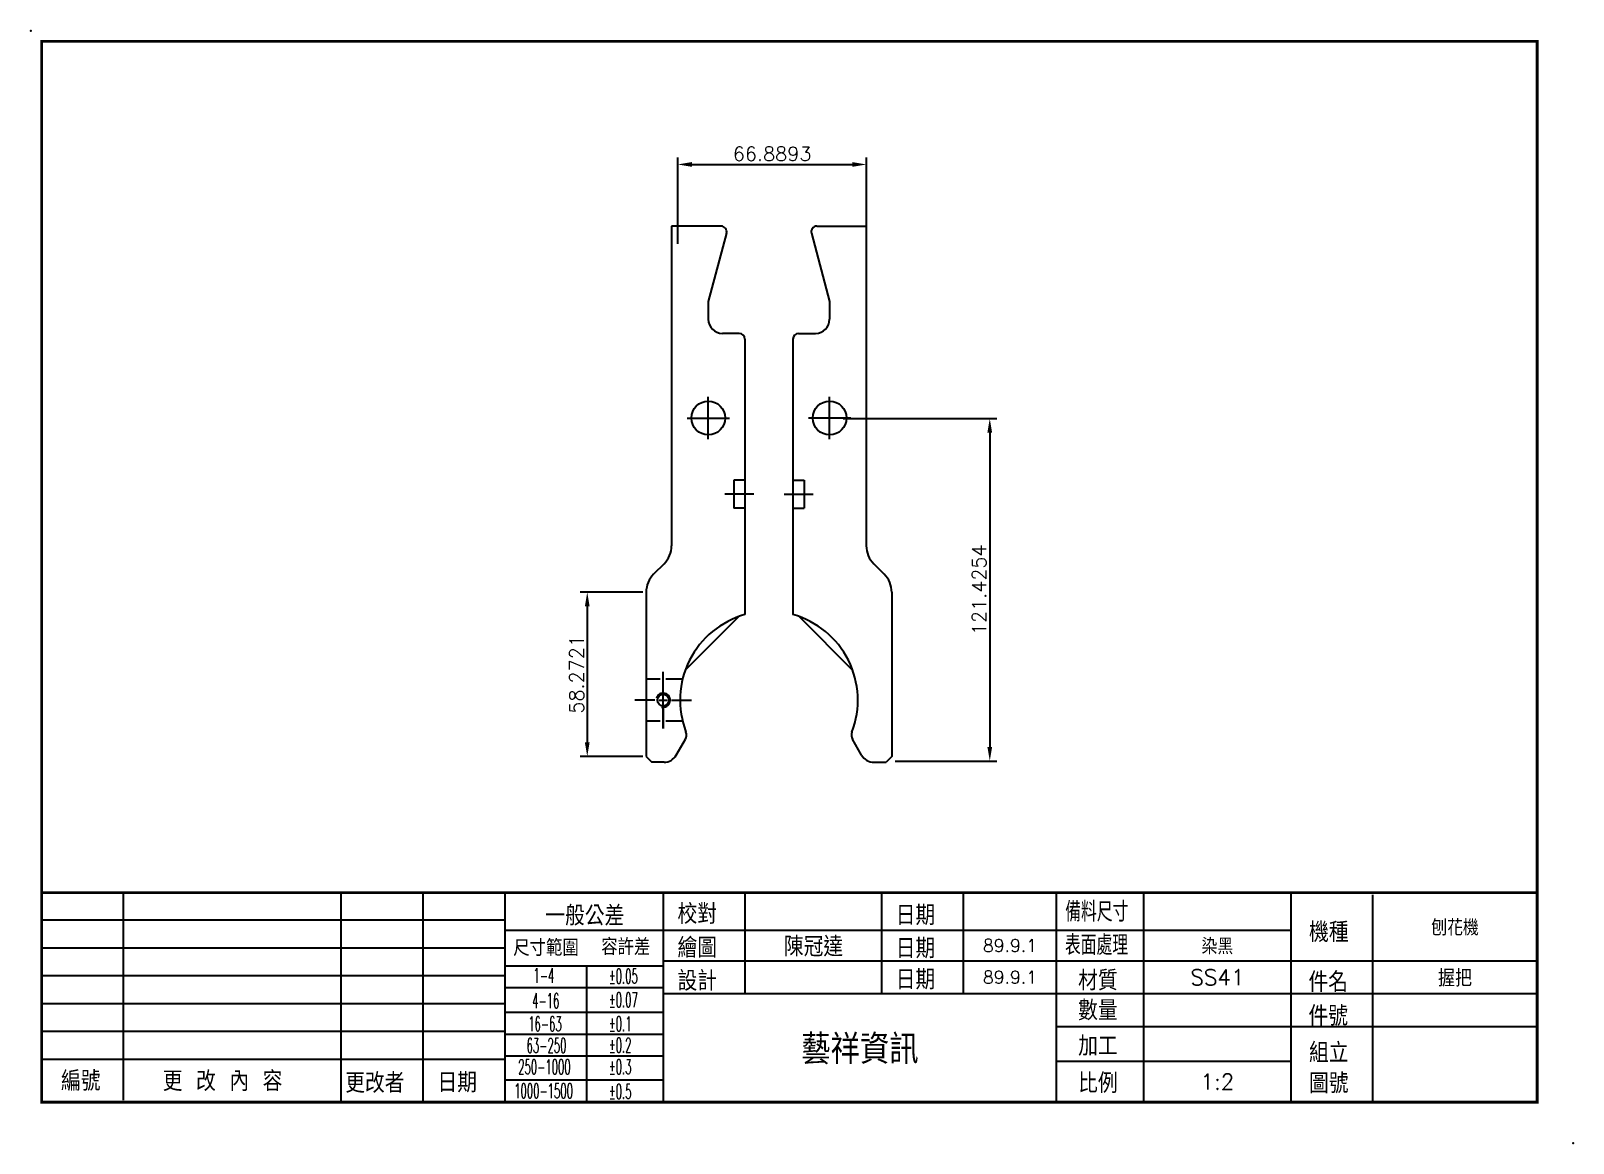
# Model space of a CAD drawing. Extents: x -648 to -101, y 947 to 1342.
import ezdxf
from ezdxf.enums import TextEntityAlignment as Align

# ---------------------------------------------------------------- set-up
doc = ezdxf.new("R2010")
doc.units = 0
doc.header["$LTSCALE"] = 2
doc.header["$MEASUREMENT"] = 0
doc.linetypes.add('CENTER', pattern=[22, 20, -1, 0, -1])
doc.linetypes.add('DASHED', pattern=[4, 3, -1])
doc.layers.get('0').update_dxf_attribs({"linetype": 'CONTINUOUS'})
doc.layers.get('DEFPOINTS').update_dxf_attribs({"linetype": 'CONTINUOUS'})
for name, color, linetype in [('BORDER', 7, 'CONTINUOUS'), ('DIM', 2, 'CONTINUOUS'), ('SHEET', 7, 'CONTINUOUS')]:
    doc.layers.add(name, color=color, linetype=linetype)
doc.styles.add('CHINA', font='romans.shx', dxfattribs={"bigfont": 'chineset.shx'})
doc.styles.add('ROMANS', font='romans', dxfattribs={"width": 0.5})
doc.styles.get("Standard").update_dxf_attribs({"font": 'txt.shx', "bigfont": 'chineset.shx'})
doc.dimstyles.get("Standard").update_dxf_attribs({"dimtxt": 0.18, "dimasz": 0.18, "dimexe": 0.18, "dimexo": 0.0625, "dimgap": 0.09, "dimtad": 0, "dimtih": 1, "dimtoh": 1, "dimdec": 4, "dimzin": 0, "dimtxsty": 'STANDARD', "dimcen": 0.09, "dimazin": 3, "dimtfac": 1, "dimtdec": 4, "dimtofl": 0, "dimtmove": 0, "dimatfit": 3, "dimtolj": 1, "dimtzin": 0})

# ---------------------------------------------------------------- blocks, each defined once
blk = doc.blocks.new('A4')
for p in [(-134.41, 77.3), (138.88, -119.82)]:
    blk.add_point(p)
at = {"layer": 'SHEET'}
for p, q in [((-117.99, -112.19), (-117.99, -75.44)), ((-79.39, -112.56), (-79.39, -75.44)), ((-64.88, -112.56), (-64.88, -75.44)), ((-50.37, -112.56), (-50.37, -75.44)), ((-22.32, -112.56), (-22.32, -75.44)), ((-7.82, -93.33), (-7.82, -75.44)), ((16.36, -93.33), (16.36, -75.44)), ((30.87, -93.33), (30.87, -75.44)), ((47.31, -112.56), (47.31, -75.44)), ((62.79, -112.56), (62.79, -75.44)), ((88.9, -112.56), (88.9, -75.44)), ((103.41, -112.56), (103.41, -75.81)), ((-132.5, -80.27), (-50.37, -80.27)), ((-50.37, -82.1), (88.9, -82.1)), ((-132.5, -85.2), (-50.37, -85.2)), ((-132.5, -90.14), (-50.37, -90.14)), ((-50.37, -88.39), (-22.32, -88.39)), ((-35.86, -112.56), (-35.86, -88.39)), ((-22.32, -87.52), (132.5, -87.52)), ((-50.37, -92.25), (-22.32, -92.25)), ((-132.5, -95.07), (-50.37, -95.07)), ((-22.32, -93.33), (132.5, -93.33)), ((-50.37, -96.61), (-22.32, -96.61)), ((-132.5, -100), (-50.37, -100)), ((-50.37, -100.48), (-22.32, -100.48)), ((47.31, -99.13), (132.5, -99.13)), ((-132.5, -104.93), (-50.37, -104.93)), ((-50.37, -104.34), (-22.32, -104.34)), ((47.31, -105.31), (88.9, -105.31)), ((-50.37, -108.59), (-22.32, -108.59))]:
    blk.add_line(p, q, dxfattribs=at)
at = {"layer": 'SHEET', "const_width": 0.5}
blk.add_lwpolyline([(-132.5, -112.56), (-132.5, 75.44), (132.5, 75.44), (132.5, -112.56)], close=True, dxfattribs=at)
blk.add_lwpolyline([(-132.5, -75.44), (132.5, -75.44)], dxfattribs=at)
at = {"layer": 'SHEET', "color": 2, "style": 'CHINA'}
blk.add_text('一般公差', height=3.5, dxfattribs=at).set_placement((-36.25, -79.33), align=Align.MIDDLE)
for s, height, p in [('校對', 3.5, (-19.82, -80.96)), ('日期', 3.5, (18.84, -81.18)), ('機種', 3.5, (92.08, -84.19)), ('尺寸範圍', 2.901, (-48.93, -86.66)), ('容許差', 2.901, (-33.34, -86.48)), ('繪圖', 3.5, (-19.82, -86.95)), ('日期', 3.5, (18.84, -87.06)), ('設計', 3.5, (-19.82, -92.82)), ('日期', 3.5, (18.84, -92.58)), ('材質', 3.5, (51.17, -92.74)), ('件名', 3.5, (91.98, -93.02)), ('數量', 3.5, (51.17, -98.05)), ('件號', 3.5, (91.98, -99.02)), ('加工', 3.5, (51.17, -104.35)), ('組立', 3.5, (92.08, -105.55)), ('編號', 3.5, (-129.06, -110.55)), ('更 改 內 容', 3.5, (-111.03, -110.59)), ('更改者', 3.5, (-78.7, -110.9)), ('日期', 3.5, (-62.36, -110.83)), ('比例', 3.5, (51.17, -110.93)), ('圖號', 3.5, (92.08, -110.97))]:
    blk.add_text(s, height=height, dxfattribs=at).set_placement(p)
at = {"layer": 'SHEET', "color": 2}
for s, height, style, width, p in [('備料尺寸', 3.5, 'CHINA', 0.8, (48.88, -80.56)), ('表面處理', 3.5, 'CHINA', 0.8, (48.82, -86.47)), ('1-4', 2.611, 'ROMANS', 0.5, (-45.35, -91.42)), ('%%p0.05', 2.611, 'ROMANS', 0.5, (-32, -91.52)), ('4-16', 2.611, 'ROMANS', 0.5, (-45.57, -95.88)), ('%%p0.07', 2.611, 'ROMANS', 0.5, (-32, -95.75)), ('16-63', 2.611, 'ROMANS', 0.5, (-46.27, -99.99)), ('%%p0.1', 2.611, 'ROMANS', 0.5, (-32, -99.98)), ('63-250', 2.611, 'ROMANS', 0.5, (-46.56, -103.81)), ('%%p0.2', 2.611, 'ROMANS', 0.5, (-32, -103.78)), ('250-1000', 2.611, 'ROMANS', 0.5, (-48.04, -107.62)), ('%%p0.3', 2.611, 'ROMANS', 0.5, (-32, -107.59)), ('1000-1500', 2.611, 'ROMANS', 0.5, (-48.75, -111.87)), ('%%p0.5', 2.611, 'ROMANS', 0.5, (-32, -111.98))]:
    blk.add_text(s, height=height, dxfattribs=dict(at, style=style, width=width)).set_placement(p)
blk = doc.blocks.new('A4TZT')
at = {"layer": 'DIM', "color": 2, "linetype": 'CONTINUOUS', "style": 'CHINA'}
for tag, height, p in [('ITEM', 2.8, (117.95, -81.48)), ('DRAWER', 3.5, (4.27, -84.81)), ('DATE1', 2.24, (39.09, -84.81)), ('SURFACE', 2.8, (75.84, -84.81)), ('DESIGNER', 3.5, (4.26, -90.48)), ('DATE2', 2.24, (39.09, -90.43)), ('MATERIAL', 2.8, (75.84, -90.43)), ('PARTNAME', 3, (117.95, -90.43)), ('QTY', 2.8, (75.84, -96.23)), ('PNUM', 2.8, (117.95, -96.23)), ('COMPANY', 5.2, (12.49, -102.95)), ('COMNO', 2.8, (117.95, -105.85)), ('SCALE', 2.8, (75.84, -108.94))]:
    blk.add_attdef(tag, text='', height=height, dxfattribs=at).set_placement(p, align=Align.MIDDLE)
blk = doc.blocks.new('*D3')
at = {"color": 0, "linetype": 'BYBLOCK'}
for p, q in [((-418.42, 1266.07), (-418.42, 1296.66)), ((-351.54, 1266.07), (-351.54, 1296.66)), ((-413.42, 1294.16), (-356.54, 1294.16))]:
    blk.add_line(p, q, dxfattribs=at)
for points in [[(-413.42, 1294.99), (-413.42, 1293.32), (-418.42, 1294.16)], [(-356.54, 1294.99), (-356.54, 1293.32), (-351.54, 1294.16)]]:
    blk.add_solid(points, dxfattribs=at)
at = {"layer": 'DEFPOINTS', "color": 0, "linetype": 'BYBLOCK'}
for p in [(-351.54, 1294.16), (-418.42, 1264.82), (-351.54, 1264.82)]:
    blk.add_point(p, dxfattribs=at)
at = {"color": 0, "linetype": 'BYBLOCK', "insert": (-384.98, 1297.91), "char_height": 5, "attachment_point": 5}
blk.add_mtext('\\A1;66.8893', dxfattribs=at)
blk = doc.blocks.new('*D4')
at = {"color": 0, "linetype": 'BYBLOCK'}
for p, q in [((-359.84, 1204.11), (-305.35, 1204.11)), ((-307.85, 1199.11), (-307.85, 1087.69)), ((-341.41, 1082.69), (-305.35, 1082.69))]:
    blk.add_line(p, q, dxfattribs=at)
for points in [[(-308.69, 1199.11), (-307.02, 1199.11), (-307.85, 1204.11)], [(-308.69, 1087.69), (-307.02, 1087.69), (-307.85, 1082.69)]]:
    blk.add_solid(points, dxfattribs=at)
at = {"layer": 'DEFPOINTS', "color": 0, "linetype": 'BYBLOCK'}
for p in [(-361.09, 1204.11), (-342.66, 1082.69), (-307.85, 1082.69)]:
    blk.add_point(p, dxfattribs=at)
at = {"color": 0, "linetype": 'BYBLOCK', "insert": (-311.6, 1143.4), "char_height": 5, "attachment_point": 5, "rotation": 90}
blk.add_mtext('\\A1;121.4254', dxfattribs=at)
blk = doc.blocks.new('*D5')
at = {"color": 0, "linetype": 'BYBLOCK'}
for p, q in [((-430.86, 1142.55), (-453, 1142.55)), ((-450.5, 1137.55), (-450.5, 1089.28)), ((-430.86, 1084.28), (-453, 1084.28))]:
    blk.add_line(p, q, dxfattribs=at)
for points in [[(-451.34, 1137.55), (-449.67, 1137.55), (-450.5, 1142.55)], [(-451.34, 1089.28), (-449.67, 1089.28), (-450.5, 1084.28)]]:
    blk.add_solid(points, dxfattribs=at)
at = {"layer": 'DEFPOINTS', "color": 0, "linetype": 'BYBLOCK'}
for p in [(-429.61, 1142.55), (-450.5, 1084.28), (-429.61, 1084.28)]:
    blk.add_point(p, dxfattribs=at)
at = {"color": 0, "linetype": 'BYBLOCK', "insert": (-454.25, 1113.42), "char_height": 5, "attachment_point": 5, "rotation": 90}
blk.add_mtext('\\A1;58.2721', dxfattribs=at)

msp = doc.modelspace()

# ---------------------------------------------------------------- linework, layer by layer
at = {"color": 7, "linetype": 'CONTINUOUS'}
for p, q in [((-403.07157, 1272.27982), (-420.6087, 1272.27982)), ((-420.6087, 1272.27982), (-420.6087, 1159.00772)), ((-401.13972, 1269.76218), (-407.6087, 1245.61962)), ((-371.07768, 1269.76218), (-364.6087, 1245.61962)), ((-369.14582, 1272.27982), (-351.6087, 1272.27982)), ((-351.6087, 1272.27982), (-351.6087, 1159.00772)), ((-407.6087, 1245.61962), (-407.6087, 1239.27982)), ((-364.6087, 1245.61962), (-364.6087, 1239.27982)), ((-396.6087, 1234.27982), (-402.6087, 1234.27982)), ((-394.6087, 1232.27982), (-394.6087, 1134.6113)), ((-377.6087, 1232.27982), (-377.6087, 1134.6113)), ((-375.6087, 1234.27982), (-369.6087, 1234.27982)), ((-364.6087, 1196.77979), (-364.6087, 1211.77979)), ((-415.1087, 1204.27979), (-400.1087, 1204.27979)), ((-394.6087, 1182.27979), (-398.6087, 1182.27979)), ((-398.6087, 1182.27979), (-398.6087, 1172.27979)), ((-373.6087, 1182.27979), (-373.6087, 1172.27979)), ((-394.6087, 1172.27979), (-398.6087, 1172.27979)), ((-377.6087, 1172.27979), (-373.6087, 1172.27979)), ((-423.24474, 1152.64375), (-426.97266, 1148.91583)), ((-348.97266, 1152.64375), (-345.24474, 1148.91583)), ((-429.6087, 1142.55187), (-429.6087, 1084.27979)), ((-342.6087, 1142.55187), (-342.6087, 1084.27979)), ((-396.77441, 1133.91917), (-415.74807, 1114.9455)), ((-375.44299, 1133.91917), (-356.46932, 1114.9455)), ((-423.6087, 1107.27979), (-423.6087, 1114.27979)), ((-423.6087, 1094.27979), (-423.6087, 1114.27979)), ((-426.6087, 1104.27979), (-433.6087, 1104.27979)), ((-425.1087, 1104.27979), (-422.1087, 1104.27979)), ((-423.6087, 1102.77979), (-423.6087, 1105.77979)), ((-420.6087, 1104.27979), (-413.6087, 1104.27979)), ((-423.6087, 1101.27979), (-423.6087, 1094.27979)), ((-418.9639, 1084.77979), (-415.7154, 1090.40636)), ((-353.25349, 1084.77979), (-356.50199, 1090.40636)), ((-429.6087, 1084.27979), (-427.6087, 1082.27979)), ((-423.29403, 1082.27979), (-427.6087, 1082.27979)), ((-348.92336, 1082.27979), (-344.6087, 1082.27979)), ((-342.6087, 1084.27979), (-344.6087, 1082.27979))]:
    msp.add_line(p, q, dxfattribs=at)
at = {"color": 1, "linetype": 'CENTER'}
for p, q in [((-407.6087, 1196.77979), (-407.6087, 1211.77979)), ((-357.1087, 1204.27979), (-372.1087, 1204.27979)), ((-391.49035, 1177.27979), (-401.8023, 1177.27979)), ((-380.72704, 1177.27979), (-370.41509, 1177.27979))]:
    msp.add_line(p, q, dxfattribs=at)
at = {"color": 3, "linetype": 'DASHED'}
for p, q in [((-377.6087, 1182.27979), (-373.6087, 1182.27979)), ((-416.70281, 1111.77979), (-429.6087, 1111.77979)), ((-416.70281, 1096.77979), (-429.6087, 1096.77979))]:
    msp.add_line(p, q, dxfattribs=at)
at = {"color": 7, "linetype": 'CONTINUOUS'}
for centre, radius in [((-407.6087, 1204.27979), 6), ((-364.6087, 1204.27979), 6), ((-423.6087, 1104.27979), 2), ((-423.6087, 1104.27979), 2)]:
    msp.add_circle(centre, radius, dxfattribs=at)
for centre, radius, start, end in [((-403.07157, 1270.27982), 2, 345, 90), ((-369.14582, 1270.27982), 2, 90, 195), ((-402.6087, 1239.27982), 5, 180, 270), ((-369.6087, 1239.27982), 5, 270, 0), ((-396.6087, 1232.27982), 2, 0, 90), ((-375.6087, 1232.27982), 2, 90, 180), ((-429.6087, 1159.00772), 9, 315, 0), ((-342.6087, 1159.00772), 9, 180, 225), ((-420.6087, 1142.55187), 9, 135, 180), ((-351.6087, 1142.55187), 9, 0, 45), ((-386.1087, 1104.27979), 31.5, 105.6548217, 201.0173264), ((-386.1087, 1104.27979), 31.5, 338.9826736, 74.3451783), ((-423.6087, 1104.27979), 2.5, 256.530107, 163.131484), ((-418.31348, 1091.90636), 3, 330, 21.0173264), ((-353.90391, 1091.90636), 3, 158.9826736, 210), ((-423.29403, 1087.27979), 5, 270, 330), ((-348.92336, 1087.27979), 5, 210, 270)]:
    msp.add_arc(centre, radius, start, end, dxfattribs=at)

# ---------------------------------------------------------------- block references
at = {"layer": 'BORDER', "xscale": 2, "yscale": 2, "zscale": 2}
msp.add_blockref('A4', (-378.87071, 1186.91225), dxfattribs=at)
at = {"layer": 'BORDER'}
ref = msp.add_blockref('A4TZT', (-378.87071, 1186.91225), dxfattribs=dict(at, xscale=2, yscale=2, zscale=2))
ref.add_attrib('DRAWER', '陳冠達', dxfattribs={"layer": 'DIM', "color": 2, "linetype": 'CONTINUOUS', "height": 7, "style": 'CHINA'}).set_placement((-370.32429, 1017.28816), align=Align.MIDDLE)
ref.add_attrib('COMPANY', '藝祥資訊', dxfattribs={"layer": 'DIM', "color": 2, "linetype": 'CONTINUOUS', "height": 10.4, "style": 'CHINA'}).set_placement((-353.88269, 981.01991), align=Align.MIDDLE)
ref.add_attrib('DATE1', '89.9.1', dxfattribs={"layer": 'DIM', "color": 2, "linetype": 'CONTINUOUS', "height": 4.48, "style": 'CHINA'}).set_placement((-300.68926, 1017.28816), align=Align.MIDDLE)
ref.add_attrib('DATE2', '89.9.1', dxfattribs={"layer": 'DIM', "color": 2, "linetype": 'CONTINUOUS', "height": 4.48, "style": 'CHINA'}).set_placement((-300.68926, 1006.06016), align=Align.MIDDLE)
ref.add_attrib('SURFACE', '染黑', dxfattribs={"layer": 'DIM', "color": 2, "linetype": 'CONTINUOUS', "height": 5.6, "style": 'CHINA'}).set_placement((-227.18561, 1017.28816), align=Align.MIDDLE)
ref.add_attrib('MATERIAL', 'SS41', dxfattribs={"layer": 'DIM', "color": 2, "linetype": 'CONTINUOUS', "height": 5.6, "style": 'CHINA'}).set_placement((-227.18561, 1006.06016), align=Align.MIDDLE)
ref.add_attrib('SCALE', '1:2', dxfattribs={"layer": 'DIM', "color": 2, "linetype": 'CONTINUOUS', "height": 5.6, "style": 'CHINA'}).set_placement((-227.18561, 969.03623), align=Align.MIDDLE)
ref.add_attrib('PARTNAME', '握把', dxfattribs={"layer": 'DIM', "color": 2, "linetype": 'CONTINUOUS', "height": 6, "style": 'CHINA'}).set_placement((-142.96429, 1006.06016), align=Align.MIDDLE)
ref.add_attrib('ITEM', '刨花機', dxfattribs={"layer": 'DIM', "color": 2, "linetype": 'CONTINUOUS', "height": 5.6, "style": 'CHINA'}).set_placement((-142.96429, 1023.9525), align=Align.MIDDLE)

# ---------------------------------------------------------------- dimensions: what is measured, and where the dimension line sits
at = {"layer": 'DIM'}
dim = msp.add_linear_dim(base=(-351.5350144723, 1294.1576516388), p1=(-418.4243644539, 1264.8245483496), p2=(-351.5350144723, 1264.8245483496), dimstyle='STANDARD', override={"dimscale": 2, "dimtxt": 2.5, "dimasz": 2.5, "dimexe": 1.25, "dimexo": 0.625, "dimgap": 0.625, "dimtad": 1, "dimtih": 0, "dimtoh": 0, "dimzin": 8, "dimcen": 2.5, "dimtdec": 8, "dimtofl": 1}, dxfattribs=at)
dim.commit()
dim.dimension.update_dxf_attribs({"geometry": '*D3', "text_midpoint": (-384.9796894631, 1297.9076516388)})
for base, p1, p2, picture, middle in [((-307.85217, 1082.68644), (-361.09064, 1204.11185), (-342.66194, 1082.68644), '*D4', (-311.60217, 1143.39914)), ((-450.50395, 1084.27979), (-429.6087, 1142.55187), (-429.6087, 1084.27979), '*D5', (-454.25395, 1113.41583))]:
    dim = msp.add_linear_dim(base=base, p1=p1, p2=p2, angle=90, dimstyle='STANDARD', override={"dimscale": 2, "dimtxt": 2.5, "dimasz": 2.5, "dimexe": 1.25, "dimexo": 0.625, "dimgap": 0.625, "dimtad": 1, "dimtih": 0, "dimtoh": 0, "dimzin": 8, "dimcen": 2.5, "dimtdec": 8, "dimtofl": 1}, dxfattribs=at)
    dim.commit()
    dim.dimension.update_dxf_attribs({"geometry": picture, "text_midpoint": middle})

doc.saveas('drawing.dxf')
